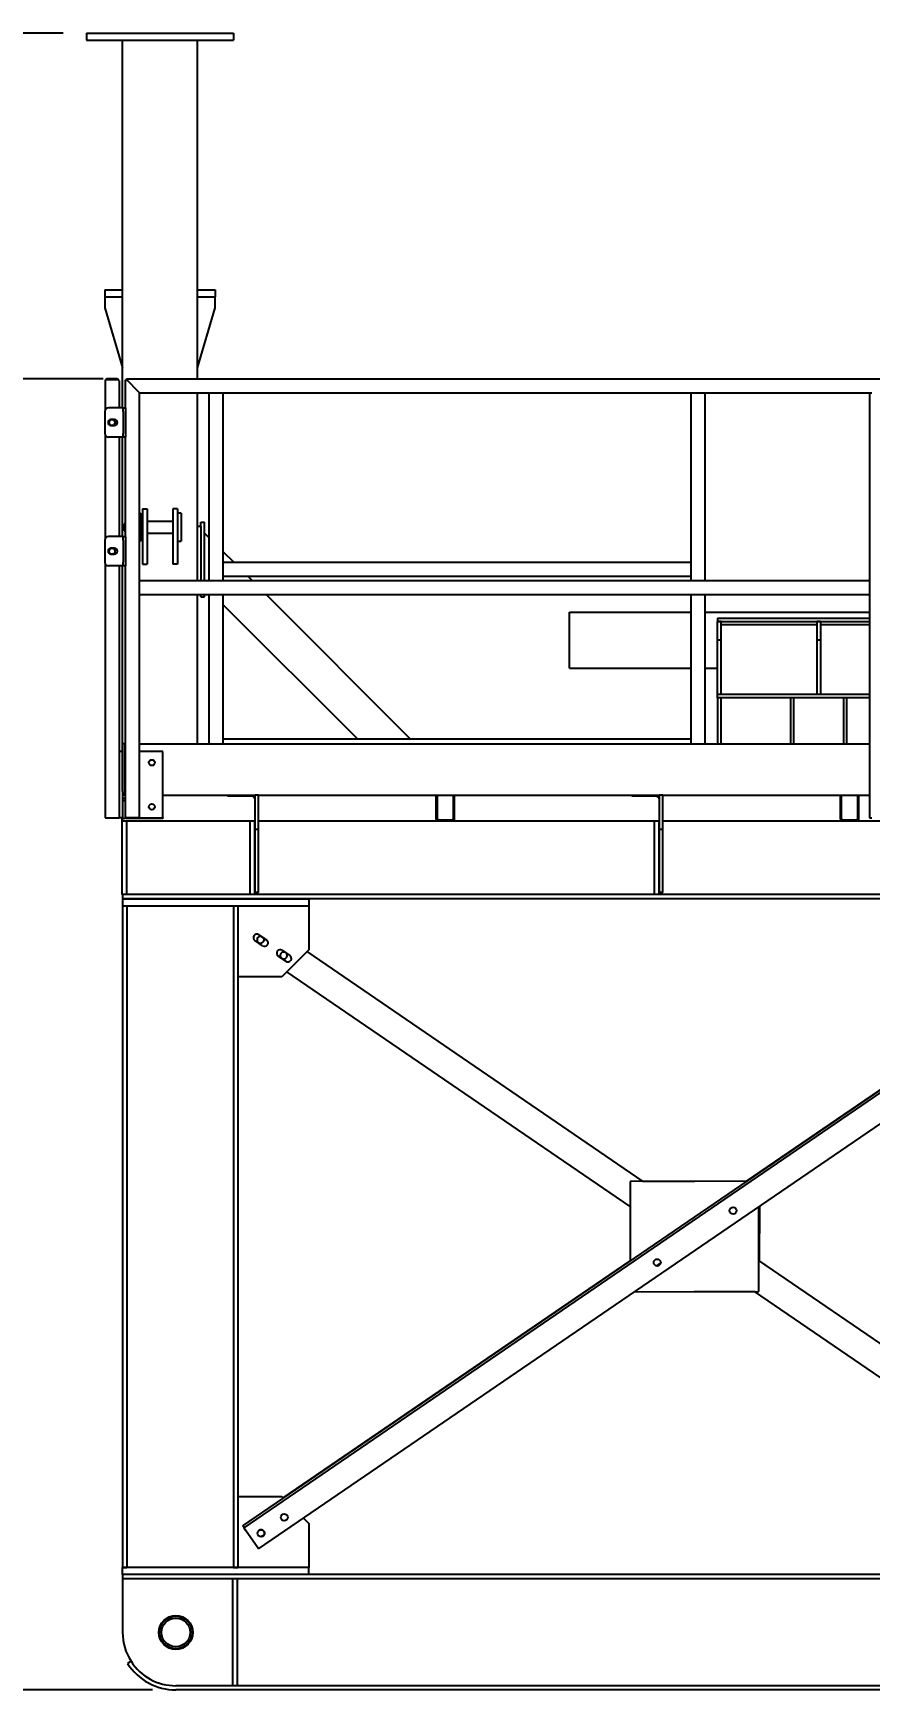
# Model space of a CAD drawing. Header units: millimetres. Extents: x 1293 to 41893, y 1011 to 26911.
# Drawn here: x 7779 to 10056, y 4254 to 8759 of the extents above; entities that cross this region are included whole.
import ezdxf

# ---------------------------------------------------------------- set-up
doc = ezdxf.new("R2010")
doc.units = ezdxf.units.MM
doc.header["$LTSCALE"] = 50
for name, color, linetype in [('CAPA_1', 7, 'Continuous'), ('CLIP_BAR', 5, 'Continuous'), ('PASILLOS', 2, 'Continuous')]:
    doc.layers.add(name, color=color, linetype=linetype)
doc.styles.add('SLDTEXTSTYLE0', font='TXT', dxfattribs={"width": 0.75})
doc.dimstyles.new('SLDDIMSTYLE0', dxfattribs={"dimtxt": 100, "dimasz": 100, "dimexe": 0, "dimexo": 0.0625, "dimgap": 25, "dimtad": 2, "dimdec": 0, "dimrnd": 1e-09, "dimzin": 12, "dimdsep": 46, "dimtxsty": 'SLDTEXTSTYLE0', "dimsah": 1, "dimcen": 0.09, "dimadec": 0, "dimazin": 3, "dimtfac": 1, "dimtdec": 0, "dimtofl": 0, "dimtmove": 0, "dimatfit": 3, "dimfxl": 1, "dimfrac": 2, "dimtolj": 1, "dimtzin": 12, "dimarcsym": 0})

# ---------------------------------------------------------------- blocks, each defined once
blk = doc.blocks.new('_D')
at = {"layer": 'CAPA_1', "transparency": 16777216}
for p, q in [((7969.8, 7819.5), (7455.1, 7819.5)), ((7505.1, 7819.5), (7505.1, 4254)), ((8103.8, 4254), (7455.1, 4254))]:
    blk.add_line(p, q, dxfattribs=at)
for points in [[(7505.1, 7819.5), (7489.7, 7719.5), (7520.4, 7719.5)], [(7505.1, 4254), (7520.4, 4354), (7489.7, 4354)]]:
    blk.add_solid(points, dxfattribs=at)
at = {"layer": 'CAPA_1', "transparency": 16777216, "insert": (7376.2, 5889), "char_height": 100, "attachment_point": 1, "rotation": 90, "style": 'SLDTEXTSTYLE0'}
blk.add_mtext('3566', dxfattribs=at)
blk = doc.blocks.new('_D_1')
at = {"layer": 'CAPA_1', "transparency": 16777216}
for p, q in [((7860.8, 8759.4), (6974.3, 8759.4)), ((7024.3, 8759.4), (7024.3, 4254)), ((8103.8, 4254), (6974.3, 4254))]:
    blk.add_line(p, q, dxfattribs=at)
for points in [[(7024.3, 8759.4), (7008.9, 8659.4), (7039.7, 8659.4)], [(7024.3, 4254), (7039.7, 4354), (7008.9, 4354)]]:
    blk.add_solid(points, dxfattribs=at)
at = {"layer": 'CAPA_1', "transparency": 16777216, "insert": (6895.4, 6358.9), "char_height": 100, "attachment_point": 1, "rotation": 90, "style": 'SLDTEXTSTYLE0'}
blk.add_mtext('4505', dxfattribs=at)

msp = doc.modelspace()

# ---------------------------------------------------------------- linework, layer by layer
at = {"color": 7, "linetype": 'Continuous', "lineweight": 25}
for p, q in [((7924.3128232, 8759.3905175), (8324.3128232, 8759.3905175)), ((7924.3128232, 8759.3905175), (7924.3128232, 8740.3405175)), ((8324.3128232, 8759.3905175), (8324.3128232, 8740.3405175)), ((7924.3128232, 8740.3405175), (8324.3128232, 8740.3405175)), ((8022.4588232, 7740.4945175), (8022.4588232, 8740.3405175)), ((8226.1668232, 7819.5445175), (8226.1668232, 8740.3405175)), ((7974.3128232, 8061.5505175), (8022.4588232, 8061.5505175)), ((7974.3128232, 8061.5505175), (7974.3128232, 8042.5005175)), ((7974.3128232, 8042.5005175), (8022.4588232, 8042.5005175)), ((7974.3128232, 8042.5005175), (7974.3128232, 8012.5005175)), ((8226.1668232, 8061.5505175), (8274.3128232, 8061.5505175)), ((8226.1668232, 8042.5005175), (8274.3128232, 8042.5005175)), ((8274.3128232, 8061.5505175), (8274.3128232, 8042.5005175)), ((8274.3128232, 8012.5005175), (8274.3128232, 8042.5005175)), ((7974.3128232, 8012.5005175), (8022.4588232, 7848.8525175)), ((8226.1668232, 7848.8525175), (8274.3128232, 8012.5005175)), ((8226.1668232, 7269.5445175), (8226.1668232, 7781.4445175)), ((8022.4588232, 7390.4945175), (8022.4588232, 7660.4945175)), ((8071.3153232, 7453.7205175), (8068.7753232, 7453.7205175)), ((8068.7753232, 7453.7205175), (8068.7753232, 7377.7205175)), ((8071.3153232, 7453.7205175), (8071.3153232, 7377.7205175)), ((8076.6128232, 7465.7205175), (8089.3128232, 7465.7205175)), ((8076.6128232, 7465.7205175), (8076.6128232, 7378.2382289)), ((8089.3128232, 7465.7205175), (8089.3128232, 7378.2382289)), ((8172.0128232, 7465.7205175), (8159.3128232, 7465.7205175)), ((8159.3128232, 7465.7205175), (8159.3128232, 7378.2382289)), ((8172.0128232, 7465.7205175), (8172.0128232, 7378.2382289)), ((8181.5378232, 7453.8205175), (8172.0128232, 7453.8205175)), ((8181.5378232, 7453.8205175), (8181.5378232, 7377.6205175)), ((8030.2378232, 7426.2256157), (8026.7753232, 7425.3623175)), ((8026.7753232, 7415.7205175), (8026.7753232, 7425.3623175)), ((8026.7753232, 7406.0787176), (8026.7753232, 7415.7205175)), ((8026.7753232, 7406.0787176), (8030.2378232, 7405.2154194)), ((8068.7753232, 7431.5955175), (8068.3378232, 7431.5955175)), ((8068.3378232, 7399.8455175), (8068.7753232, 7399.8455175)), ((8076.6128232, 7431.5955175), (8071.3153232, 7431.5955175)), ((8071.3153232, 7399.8455175), (8076.6128232, 7399.8455175)), ((8159.3128232, 7431.5955175), (8089.3128232, 7431.5955175)), ((8089.3128232, 7399.8455175), (8159.3128232, 7399.8455175)), ((8235.6918232, 7418.0205175), (8226.1668232, 7418.0205175)), ((8235.6918232, 7429.5205175), (8245.2168232, 7429.5205175)), ((8235.6918232, 7418.0205175), (8235.6918232, 7429.5205175)), ((8235.6918232, 7418.0205175), (8235.6918232, 7269.5445175)), ((8245.2168232, 7269.5445175), (8245.2168232, 7429.5205175)), ((8258.3128232, 7386.7665665), (8245.2168232, 7399.8625665)), ((8068.7753232, 7377.7205175), (8071.3153232, 7377.7205175)), ((8076.6128232, 7378.2382289), (8076.6128232, 7315.7205175)), ((8089.3128232, 7378.2382289), (8089.3128232, 7315.7205175)), ((8159.3128232, 7378.2382289), (8159.3128232, 7315.7205175)), ((8172.0128232, 7378.2382289), (8172.0128232, 7315.7205175)), ((8172.0128232, 7377.6205175), (8181.5378232, 7377.6205175)), ((8325.5338721, 7319.5455175), (8296.4128232, 7348.6665665)), ((8022.4588232, 6826.9445175), (8022.4588232, 7310.4945175)), ((8076.6128232, 7315.7205175), (8089.3128232, 7315.7205175)), ((8172.0128232, 7315.7205175), (8159.3128232, 7315.7205175)), ((8375.5348721, 7269.5445175), (8363.6338721, 7281.4455175)), ((8226.1668232, 6826.9445175), (8226.1668232, 7231.4445175)), ((8235.6918232, 7226.5205175), (8235.6918232, 7231.4445175)), ((8235.6918232, 7226.5205175), (8245.2168232, 7226.5205175)), ((8245.2168232, 7226.5205175), (8245.2168232, 7231.4445175)), ((8804.9838721, 6840.0955175), (8413.6348721, 7231.4445175)), ((8661.2997742, 6840.0955175), (8296.4128232, 7204.9824686)), ((9238.0458232, 7184.4955175), (9568.3128232, 7184.4955175)), ((9238.0458232, 7032.0955175), (9238.0458232, 7184.4955175)), ((9606.4128232, 7184.4955175), (10054.8413232, 7184.4955175)), ((9641.3758232, 7168.4955175), (9641.3758232, 7158.9705175)), ((9641.3758232, 7168.4955175), (10054.8413232, 7168.4955175)), ((9641.3758232, 7158.9705175), (10054.8413232, 7158.9705175)), ((9641.3758232, 7108.1705175), (9641.3758232, 7158.9705175)), ((9650.9008232, 7158.9705175), (9641.3758232, 7158.9705175)), ((9650.9008232, 7108.1705175), (9650.9008232, 7158.9705175)), ((9911.6318232, 7150.5885175), (9650.9008232, 7150.5885175)), ((9921.1568232, 7158.9705175), (9911.6318232, 7158.9705175)), ((9911.6318232, 7158.9705175), (9911.6318232, 7108.1705175)), ((9921.1568232, 7158.9705175), (9921.1568232, 7108.1705175)), ((10054.8413232, 7150.5885175), (9921.1568232, 7150.5885175)), ((9650.9008232, 7108.1705175), (9641.3758232, 7108.1705175)), ((9641.3758232, 6960.5965175), (9641.3758232, 7108.1705175)), ((9650.9008232, 6960.5965175), (9650.9008232, 7108.1705175)), ((9921.1568232, 7108.1705175), (9911.6318232, 7108.1705175)), ((9911.6318232, 7108.1705175), (9911.6318232, 6960.5965175)), ((9921.1568232, 7108.1705175), (9921.1568232, 6960.5965175)), ((9238.0458232, 7032.0955175), (9568.3128232, 7032.0955175)), ((9606.4128232, 7032.0955175), (9641.3758232, 7032.0955175)), ((10054.8413232, 6960.5965175), (9641.3758232, 6960.5965175)), ((9641.3758232, 6952.2145175), (9641.3758232, 6960.5965175)), ((9650.9008232, 6960.5965175), (9641.3758232, 6960.5965175)), ((10054.8413232, 6952.2145175), (9641.3758232, 6952.2145175)), ((9641.3758232, 6952.2145175), (9641.3758232, 6826.9445175)), ((9649.7578232, 6952.2145175), (9641.3758232, 6952.2145175)), ((9649.7578232, 6952.2145175), (9649.7578232, 6826.9445175)), ((9839.7498232, 6952.2145175), (9839.7498232, 6826.9445175)), ((9848.1318232, 6952.2145175), (9839.7498232, 6952.2145175)), ((9848.1318232, 6952.2145175), (9848.1318232, 6826.9445175)), ((9921.1568232, 6960.5965175), (9911.6318232, 6960.5965175)), ((9993.0018232, 6952.2145175), (9984.6198232, 6952.2145175)), ((9984.6198232, 6826.9445175), (9984.6198232, 6952.2145175)), ((9993.0018232, 6826.9445175), (9993.0018232, 6952.2145175)), ((8021.3128232, 6416.7105175), (8021.3128232, 6625.4945175)), ((8034.0128232, 6416.7105175), (8034.0128232, 6617.3945175)), ((8369.5128232, 6416.7105175), (8369.5128232, 6617.3945175)), ((8382.2128232, 6416.7105175), (8382.2128232, 6617.3945175)), ((9469.5128232, 6416.7105175), (9469.5128232, 6617.3945175)), ((9482.2128232, 6416.7105175), (9482.2128232, 6617.3945175)), ((8034.0128232, 6416.7105175), (8021.3128232, 6416.7105175)), ((8022.2793232, 6416.7105175), (8022.2793232, 6415.6945175)), ((8022.2793232, 6415.6945175), (8022.3128232, 6415.6945175)), ((16225.4878232, 6416.7105175), (8022.3128232, 6416.7105175)), ((8022.3128232, 6416.7105175), (8022.3128232, 6405.5345175)), ((16225.4878232, 6405.5345175), (8022.3128232, 6405.5345175)), ((8022.3128232, 6405.5305175), (8022.3128232, 6386.4805175)), ((8022.3128232, 6405.5305175), (8529.0328232, 6405.5305175)), ((8382.2128232, 6416.7105175), (8369.5128232, 6416.7105175)), ((8529.0328232, 6405.5305175), (8529.0328232, 6386.4805175)), ((9482.2128232, 6416.7105175), (9469.5128232, 6416.7105175)), ((8022.3128232, 6386.4805175), (8033.4888232, 6386.4805175)), ((8022.3128232, 6386.4805175), (8022.3128232, 4586.4805175)), ((8022.3128232, 6386.4805175), (8529.0328232, 6386.4805175)), ((8033.4888232, 6386.4805175), (8033.4888232, 4586.4805175)), ((8324.5728232, 6386.4805175), (8324.5728232, 4586.4805175)), ((8324.5728232, 6386.4805175), (8335.7488232, 6386.4805175)), ((8335.7488232, 6386.4805175), (8335.7488232, 4586.4805175)), ((8529.0328232, 6386.4805175), (8529.0328232, 6266.4805175)), ((8349.1577922, 4700.2932123), (10760.2995096, 6347.3498655)), ((8352.7395764, 4695.0498048), (10763.8812937, 6342.106458)), ((8392.8837424, 6307.5551599), (8414.0242459, 6293.4754187)), ((8403.46444, 6277.6200411), (8382.3239365, 6291.6997823)), ((8392.1392022, 4637.3723222), (10803.2809195, 6284.4289754)), ((8529.0328232, 6266.4805175), (8455.7488232, 6193.1965175)), ((8456.3052528, 6265.3159362), (8477.4457563, 6251.236195)), ((8466.8859504, 6235.3808174), (8445.7454469, 6249.4605586)), ((9439.1638626, 5636.5958894), (8524.4411551, 6261.8888495)), ((9719.9384105, 5637.3014496), (10633.6251238, 6261.8862169)), ((8455.7488232, 6193.1965175), (8335.7488232, 6193.1965175)), ((9403.1368855, 5568.9210314), (8469.6162944, 6207.0639887)), ((9720.8563357, 5637.3037563), (9402.9670535, 5636.5049302)), ((9402.9670535, 5636.5049302), (9403.5097944, 5420.5235776)), ((9438.1332052, 5637.3004339), (9578.8337017, 5636.9468667)), ((9688.038689, 5548.8924742), (9689.172583, 5549.6499826)), ((9753.719818, 5337.3853919), (9753.1426244, 5567.0770035)), ((9754.9302064, 5568.298105), (9754.5600475, 5420.9950167)), ((8459.6970587, 4775.816282), (9403.5086123, 5420.9940118)), ((9475.2940363, 5406.766427), (9486.1816922, 5414.040027)), ((10698.3692199, 4775.8189143), (9753.5079075, 5421.7142464)), ((9415.6512734, 5336.5358573), (9753.719818, 5337.3853919)), ((9743.0902806, 5336.533158), (9578.8337017, 5336.9459195)), ((10643.5443592, 4720.9940535), (9741.8870705, 5337.3556573)), ((8335.7488232, 4779.7645175), (8455.7488232, 4779.7645175)), ((8455.7488232, 4779.7645175), (8459.70504, 4775.8083007)), ((8456.849768, 4730.8960415), (8457.0581553, 4731.034829)), ((8350.9486843, 4697.6715085), (8349.1577922, 4700.2932123)), ((8352.7395764, 4695.0498048), (8350.9486843, 4697.6715085)), ((8357.2168066, 4688.4955454), (8352.7395764, 4695.0498048)), ((8390.3483101, 4639.994026), (8357.2168066, 4688.4955454)), ((8514.533311, 4720.9800297), (8529.0328232, 4706.4805175)), ((8529.0328232, 4706.4805175), (8529.0328232, 4586.4805175)), ((8407.4505648, 4675.1074932), (8400.7427036, 4670.640005)), ((8392.1392022, 4637.3723222), (8390.3483101, 4639.994026)), ((8022.3128232, 4586.4805175), (8033.4888232, 4586.4805175)), ((8022.3128232, 4567.4305175), (8022.3128232, 4586.4805175)), ((8529.0328232, 4586.4805175), (8022.3128232, 4586.4805175)), ((8529.0328232, 4567.4305175), (8022.3128232, 4567.4305175)), ((16225.4878232, 4567.4305175), (8022.3128232, 4567.4305175)), ((8022.3128232, 4567.4305175), (8022.3128232, 4556.2545175)), ((16225.4878232, 4556.2545175), (8022.3128232, 4556.2545175)), ((8022.3128232, 4556.2545175), (8022.3128232, 4548.6345175)), ((8322.3128232, 4265.1705175), (8322.3128232, 4556.2545175)), ((8335.0128232, 4556.2545175), (8322.3128232, 4556.2545175)), ((8324.5728232, 4586.4805175), (8335.7488232, 4586.4805175)), ((8335.0128232, 4265.1705175), (8335.0128232, 4556.2545175)), ((8529.0328232, 4567.4305175), (8529.0328232, 4586.4805175)), ((8022.3128232, 4548.6345175), (8022.3128232, 4410.1705175)), ((8045.2995304, 4331.8266832), (8036.0301753, 4325.9039257)), ((16260.5129251, 4265.1705175), (8167.3128232, 4265.1705175)), ((16196.9128232, 4253.9945175), (8167.3128232, 4253.9945175)), ((8335.0128232, 4265.1705175), (8322.3128232, 4265.1705175))]:
    msp.add_line(p, q, dxfattribs=at)
for centre, radius in [((9683.3280564, 5557.1710952), 9.525), ((9476.8946902, 5416.1559707), 9.525), ((8462.2334086, 4723.0384312), 9.525), ((8399.3125186, 4680.0570213), 9.525), ((8167.3128232, 4410.1705175), 46), ((8167.3128232, 4410.1705175), 44.45), ((8167.3128232, 4410.1705175), 38.989)]:
    msp.add_circle(centre, radius, dxfattribs=at)
for centre, radius, start, end in [((8387.6038394, 6299.6274711), 9.525, 56.3360733066, 236.3360733066), ((8397.8113573, 6293.9420704), 9.525, 81.8134808108, 235.6439786366), ((8397.8113573, 6293.9420704), 9.525, 235.6439786366, 30.8586658024), ((8408.7443429, 6285.5477299), 9.525, 236.3360733066, 56.3360733066), ((8451.0253498, 6257.3882474), 9.525, 56.3360733066, 236.3360733066), ((8460.7180316, 6250.9398575), 9.525, 58.3419105176, 235.6439786366), ((8460.7180316, 6250.9398575), 9.525, 235.6439786366, 54.3302360957), ((8472.1658533, 6243.3085062), 9.525, 236.3360733066, 56.3360733066), ((8399.1931403, 4679.9472437), 9.525, 329.0480557303, 132.1131873357), ((8167.3128232, 4410.1705175), 145, 180, 212.7042204869), ((8167.3128232, 4409.7884337), 155.7939162, 212.5769960763, 270), ((8167.3128232, 4410.1705175), 145, 212.7042204869, 270)]:
    msp.add_arc(centre, radius, start, end, dxfattribs=at)
at = {"layer": 'CLIP_BAR', "linetype": 'Continuous', "lineweight": 25}
for p, q in [((7973.8878232, 7730.4945175), (7973.8878232, 7670.4945175)), ((8017.5378232, 7740.4945175), (7983.8878232, 7740.4945175)), ((8000.7128232, 7708.4320175), (7990.7128232, 7708.4320175)), ((8023.8878232, 7740.4945175), (8017.5378232, 7740.4945175)), ((8023.8878232, 7730.4945175), (8023.8878232, 7740.4945175)), ((8023.8878232, 7740.4945175), (8030.2378232, 7740.4945175)), ((8023.8878232, 7730.4945175), (8023.8878232, 7670.4945175)), ((8030.2378232, 7740.0005779), (8030.2378232, 7730.4945175)), ((8030.2378232, 7730.4945175), (8030.2378232, 7670.4945175)), ((8017.5378232, 7660.4945175), (7983.8878232, 7660.4945175)), ((7990.7128232, 7692.5570175), (8000.7128232, 7692.5570175)), ((8023.8878232, 7660.4945175), (8017.5378232, 7660.4945175)), ((8023.8878232, 7660.4945175), (8023.8878232, 7670.4945175)), ((8030.2378232, 7660.4945175), (8023.8878232, 7660.4945175)), ((8030.2378232, 7670.4945175), (8030.2378232, 7660.9884571)), ((8017.5378232, 7390.4945175), (7983.8878232, 7390.4945175)), ((8023.8878232, 7390.4945175), (8017.5378232, 7390.4945175)), ((8023.8878232, 7380.4945175), (8023.8878232, 7390.4945175)), ((8023.8878232, 7390.4945175), (8030.2378232, 7390.4945175)), ((8030.2378232, 7390.0005779), (8030.2378232, 7380.4945175)), ((7973.8878232, 7380.4945175), (7973.8878232, 7320.4945175)), ((8000.7128232, 7358.4320175), (7990.7128232, 7358.4320175)), ((8023.8878232, 7380.4945175), (8023.8878232, 7320.4945175)), ((8030.2378232, 7380.4945175), (8030.2378232, 7320.4945175)), ((8017.5378232, 7310.4945175), (7983.8878232, 7310.4945175)), ((7990.7128232, 7342.5570175), (8000.7128232, 7342.5570175)), ((8023.8878232, 7310.4945175), (8017.5378232, 7310.4945175)), ((8023.8878232, 7310.4945175), (8023.8878232, 7320.4945175)), ((8030.2378232, 7310.4945175), (8023.8878232, 7310.4945175)), ((8030.2378232, 7320.4945175), (8030.2378232, 7310.9884571))]:
    msp.add_line(p, q, dxfattribs=at)
for centre, radius, start, end in [((7983.8878232, 7730.4945175), 10, 90, 180), ((7990.7128232, 7700.4945175), 7.9375, 90, 270), ((8000.7128232, 7700.4945175), 7.9375, 270, 90), ((7983.8878232, 7670.4945175), 10, 180, 270), ((7983.8878232, 7380.4945175), 10, 90, 180), ((7990.7128232, 7350.4945175), 7.9375, 90, 270), ((8000.7128232, 7350.4945175), 7.9375, 270, 90), ((7983.8878232, 7320.4945175), 10, 180, 270)]:
    msp.add_arc(centre, radius, start, end, dxfattribs=at)
at = {"layer": 'PASILLOS', "linetype": 'Continuous', "lineweight": 25}
for p, q in [((7974.6878232, 7813.4485175), (7974.6878232, 7734.4137011)), ((7980.7838232, 7816.4965175), (7975.5045323, 7816.4965175)), ((8006.6918232, 7819.5445175), (7980.7838232, 7819.5445175)), ((8006.6918232, 7816.4965175), (7980.7838232, 7816.4965175)), ((8011.971114, 7816.4965175), (8006.6918232, 7816.4965175)), ((8012.7878232, 7813.4485175), (8012.7878232, 7740.4945175)), ((8030.2378232, 7740.0005779), (8030.2378232, 7816.4965175)), ((8033.2858232, 7816.4965175), (8030.2378232, 7816.4965175)), ((8033.2858232, 7819.5445175), (8033.2858232, 7816.4965175)), ((8033.2858232, 7819.5445175), (12114.4968232, 7819.5445175)), ((8033.2858232, 7816.4965175), (8036.3338232, 7813.4485175)), ((8036.3338232, 7813.4485175), (8033.2858232, 7816.4965175)), ((8036.3338232, 7813.4485175), (8062.2418232, 7787.5405175)), ((8261.3608232, 7819.5455175), (9603.3648232, 7819.5455175)), ((8062.2418232, 7787.5405175), (8068.3378232, 7781.4445175)), ((8068.3378232, 7781.4445175), (8062.2418232, 7787.5405175)), ((8068.3378232, 7269.5445175), (8068.3378232, 7781.4445175)), ((8068.3378232, 7781.4445175), (10054.8413232, 7781.4445175)), ((8258.3128232, 7269.5445175), (8258.3128232, 7781.4445175)), ((8296.4128232, 7319.5455175), (8296.4128232, 7781.4445175)), ((9568.3128232, 7781.4445175), (9568.3128232, 7319.5455175)), ((9606.4128232, 7781.4445175), (9606.4128232, 7269.5445175)), ((10054.8413232, 7781.4445175), (10054.8413232, 7269.5445175)), ((10054.8413232, 7781.4445175), (10060.9373232, 7781.4445175)), ((7974.6878232, 7666.5753339), (7974.6878232, 7384.4137011)), ((8012.7878232, 7660.4945175), (8012.7878232, 7390.4945175)), ((8030.2378232, 7390.0005779), (8030.2378232, 7660.9884571)), ((7974.6878232, 7316.5753339), (7974.6878232, 6625.4945175)), ((8012.7878232, 7310.4945175), (8012.7878232, 6805.4945175)), ((8030.2378232, 6625.4945175), (8030.2378232, 7310.9884571)), ((9568.3128232, 7319.5455175), (8296.4128232, 7319.5455175)), ((8296.4128232, 7313.4495175), (8296.4128232, 7319.5455175)), ((8296.4128232, 7287.5415175), (8296.4128232, 7313.4495175)), ((9568.3128232, 7319.5455175), (9568.3128232, 7313.4495175)), ((9568.3128232, 7313.4495175), (9568.3128232, 7287.5415175)), ((10054.8413232, 7269.5445175), (8068.3378232, 7269.5445175)), ((8068.3378232, 7263.4485175), (8068.3378232, 7269.5445175)), ((8068.3378232, 7237.5405175), (8068.3378232, 7263.4485175)), ((8296.4128232, 7281.4455175), (8296.4128232, 7287.5415175)), ((9568.3128232, 7281.4455175), (8296.4128232, 7281.4455175)), ((8296.4128232, 7269.5445175), (8296.4128232, 7281.4455175)), ((9568.3128232, 7287.5415175), (9568.3128232, 7281.4455175)), ((9568.3128232, 7281.4455175), (9568.3128232, 7269.5445175)), ((10054.8413232, 7269.5445175), (10054.8413232, 7263.4485175)), ((10054.8413232, 7263.4485175), (10054.8413232, 7237.5405175)), ((8068.3378232, 7231.4445175), (8068.3378232, 7237.5405175)), ((10054.8413232, 7231.4445175), (8068.3378232, 7231.4445175)), ((8068.3378232, 6625.4945175), (8068.3378232, 7231.4445175)), ((8258.3128232, 6826.9445175), (8258.3128232, 7231.4445175)), ((8296.4128232, 6826.9445175), (8296.4128232, 7231.4445175)), ((9568.3128232, 7231.4445175), (9568.3128232, 6826.9445175)), ((9606.4128232, 7231.4445175), (9606.4128232, 6826.9445175)), ((10054.8413232, 7237.5405175), (10054.8413232, 7231.4445175)), ((10054.8413232, 7231.4445175), (10054.8413232, 6625.4945175)), ((8022.3128232, 6805.4945175), (8012.7878232, 6805.4945175)), ((8012.7878232, 6805.4945175), (8012.7878232, 6625.4945175)), ((8022.3128232, 6696.7695175), (8022.3128232, 6826.9445175)), ((8028.6628232, 6826.9445175), (8022.3128232, 6826.9445175)), ((8028.6628232, 6826.9445175), (8030.2378232, 6826.9445175)), ((8028.6628232, 6696.7695175), (8028.6628232, 6826.9445175)), ((8068.3378232, 6826.9445175), (10054.8413232, 6826.9445175)), ((8131.8378232, 6805.4945175), (8068.3378232, 6805.4945175)), ((8131.8378232, 6625.4945175), (8131.8378232, 6805.4945175)), ((8296.4128232, 6840.0955175), (9568.3128232, 6840.0955175)), ((8022.3128232, 6696.7695175), (8022.3128232, 6625.4945175)), ((8030.2378232, 6687.2445175), (8022.3128232, 6687.2445175)), ((8030.2378232, 6677.7195175), (8022.3128232, 6677.7195175)), ((8030.2378232, 6671.3695175), (8022.3128232, 6671.3695175)), ((8028.6628232, 6696.7695175), (8028.6628232, 6687.7892614)), ((8131.8378232, 6687.2445175), (8382.7878232, 6687.2445175)), ((8307.7878232, 6687.2445175), (8307.7878232, 6684.0695175)), ((8373.2628232, 6684.0695175), (8307.7878232, 6684.0695175)), ((8392.3128232, 6687.2445175), (8382.7878232, 6687.2445175)), ((8382.7878232, 6593.5945175), (8382.7878232, 6687.2445175)), ((8392.3128232, 6593.5945175), (8392.3128232, 6687.2445175)), ((8392.3128232, 6687.2445175), (8874.9128232, 6687.2445175)), ((8874.9128232, 6687.2445175), (8877.9608232, 6687.2445175)), ((8874.9128232, 6687.2445175), (8874.9128232, 6623.4905175)), ((8877.9608232, 6687.2445175), (8877.9608232, 6623.4905175)), ((8877.9608232, 6687.2445175), (8922.6648232, 6687.2445175)), ((8922.6648232, 6687.2445175), (8925.7128232, 6687.2445175)), ((8922.6648232, 6623.4905175), (8922.6648232, 6687.2445175)), ((8925.7128232, 6623.4905175), (8925.7128232, 6687.2445175)), ((8925.7128232, 6687.2445175), (9482.7878232, 6687.2445175)), ((9407.7878232, 6687.2445175), (9407.7878232, 6684.0695175)), ((9473.2628232, 6684.0695175), (9407.7878232, 6684.0695175)), ((9482.7878232, 6593.5945175), (9482.7878232, 6687.2445175)), ((9492.3128232, 6687.2445175), (9482.7878232, 6687.2445175)), ((9492.3128232, 6593.5945175), (9492.3128232, 6687.2445175)), ((9492.3128232, 6687.2445175), (9974.9128232, 6687.2445175)), ((9974.9128232, 6687.2445175), (9974.9128232, 6623.4905175)), ((9974.9128232, 6687.2445175), (9977.9608232, 6687.2445175)), ((9977.9608232, 6687.2445175), (10022.6648232, 6687.2445175)), ((9977.9608232, 6687.2445175), (9977.9608232, 6623.4905175)), ((10022.6648232, 6687.2445175), (10025.7128232, 6687.2445175)), ((10022.6648232, 6623.4905175), (10022.6648232, 6687.2445175)), ((10025.7128232, 6687.2445175), (10054.8413232, 6687.2445175)), ((10025.7128232, 6623.4905175), (10025.7128232, 6687.2445175)), ((7974.6878232, 6625.4945175), (7980.7838232, 6625.4945175)), ((7980.7838232, 6625.4945175), (8006.6918232, 6625.4945175)), ((8006.6918232, 6625.4945175), (8012.7878232, 6625.4945175)), ((8022.3128232, 6625.4945175), (8012.7878232, 6625.4945175)), ((8022.3128232, 6625.4945175), (8022.3128232, 6623.7445175)), ((8025.4878232, 6623.7445175), (8022.3128232, 6623.7445175)), ((8022.3128232, 6623.4905175), (8022.3128232, 6623.7445175)), ((8022.3128232, 6617.3945175), (8022.3128232, 6623.4905175)), ((8036.3338232, 6625.4945175), (8030.2378232, 6625.4945175)), ((8031.8378232, 6625.4945175), (8031.8378232, 6623.7445175)), ((8131.8378232, 6623.7445175), (8031.8378232, 6623.7445175)), ((8062.2418232, 6625.4945175), (8036.3338232, 6625.4945175)), ((8068.3378232, 6625.4945175), (8062.2418232, 6625.4945175)), ((8068.3378232, 6625.4945175), (8131.8378232, 6625.4945175)), ((8131.8378232, 6625.4945175), (8131.8378232, 6623.7445175)), ((10054.8413232, 6625.4945175), (10060.9373232, 6625.4945175)), ((8022.3128232, 6617.3945175), (8382.7878232, 6617.3945175)), ((8392.3128232, 6593.5945175), (8382.7878232, 6593.5945175)), ((8382.7878232, 6422.3945175), (8382.7878232, 6593.5945175)), ((8392.3128232, 6617.3945175), (8881.0088232, 6617.3945175)), ((8392.3128232, 6422.3945175), (8392.3128232, 6593.5945175)), ((8881.0088232, 6620.4425175), (8919.6168232, 6620.4425175)), ((8881.0088232, 6617.3945175), (8919.6168232, 6617.3945175)), ((8919.6168232, 6617.3945175), (9482.7878232, 6617.3945175)), ((9482.7878232, 6422.3945175), (9482.7878232, 6593.5945175)), ((9492.3128232, 6593.5945175), (9482.7878232, 6593.5945175)), ((9492.3128232, 6617.3945175), (9981.0088232, 6617.3945175)), ((9492.3128232, 6422.3945175), (9492.3128232, 6593.5945175)), ((9981.0088232, 6620.4425175), (10019.6168232, 6620.4425175)), ((9981.0088232, 6617.3945175), (10019.6168232, 6617.3945175)), ((10019.6168232, 6617.3945175), (10582.7878232, 6617.3945175)), ((8392.3128232, 6422.3945175), (8382.7878232, 6422.3945175)), ((9492.3128232, 6422.3945175), (9482.7878232, 6422.3945175))]:
    msp.add_line(p, q, dxfattribs=at)
for centre in [(7993.7378232, 7700.4945175), (7993.7378232, 7350.4945175), (8101.8378232, 6775.4945175), (8101.8378232, 6655.4945175)]:
    msp.add_circle(centre, 7.9375, dxfattribs=at)
for centre, radius, start, end in [((7980.7838232, 7813.4485175), 6.096, 150, 180), ((7980.7838232, 7813.4485175), 6.096, 90, 150), ((8006.6918232, 7813.4485175), 6.096, 30, 90), ((8006.6918232, 7813.4485175), 6.096, 0, 30), ((8031.8378232, 6696.7695175), 9.525, 180, 250.5287793655), ((8031.8378232, 6696.7695175), 9.525, 250.5287793655, 260.3296652623), ((8373.2628232, 6674.5445175), 9.525, 0, 90), ((9473.2628232, 6674.5445175), 9.525, 0, 90), ((8025.4878232, 6630.0945175), 6.35, 270, 318.42014652), ((8881.0088232, 6623.4905175), 6.096, 180, 270), ((8881.0088232, 6623.4905175), 3.048, 180, 270), ((8919.6168232, 6623.4905175), 6.096, 270, 0), ((8919.6168232, 6623.4905175), 3.048, 270, 0), ((9981.0088232, 6623.4905175), 6.096, 180, 270), ((9981.0088232, 6623.4905175), 3.048, 180, 270), ((10019.6168232, 6623.4905175), 6.096, 270, 0), ((10019.6168232, 6623.4905175), 3.048, 270, 0)]:
    msp.add_arc(centre, radius, start, end, dxfattribs=at)

# ---------------------------------------------------------------- dimensions: what is measured, and where the dimension line sits
at = {"layer": 'CAPA_1'}
for base, p1, picture, middle in [((7024.3128232, 4253.9945175), (7924.3128232, 8759.3905175), '_D_1', (7024.3128232, 6506.6925175)), ((7505.0612073, 4253.9945175), (8033.2858232, 7819.5445175), '_D', (7505.0612073, 6036.7695175))]:
    dim = msp.add_linear_dim(base=base, p1=p1, p2=(8167.3128232, 4253.9945175), angle=90, dimstyle='SLDDIMSTYLE0', dxfattribs=at)
    dim.commit()
    dim.dimension.update_dxf_attribs({"geometry": picture, "text_midpoint": middle, "dimtype": 160})

doc.saveas('drawing.dxf')
